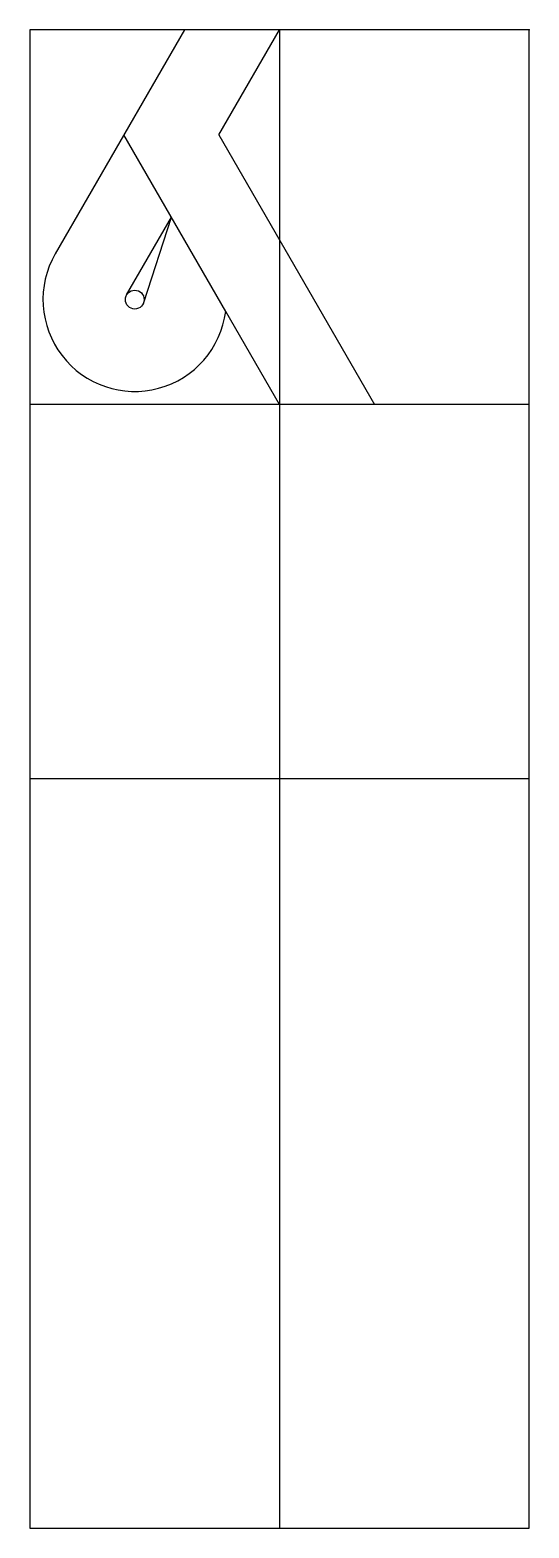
# Model space of a CAD drawing. Header units: millimetres. Extents: x -20 to 0, y -60 to 0.
import ezdxf

# ---------------------------------------------------------------- set-up
doc = ezdxf.new("R2010")
doc.units = ezdxf.units.MM
doc.layers.get('0').update_dxf_attribs({"linetype": 'CONTINUOUS'})

msp = doc.modelspace()

# ---------------------------------------------------------------- linework, layer by layer
for p, q in [((-13.811, 0), (-18.984, -8.961)), ((-12.425, -4.2), (-10, 0)), ((-10, 0), (-10, -60)), ((-12.153, -11.271), (-16.235, -4.2)), ((-12.425, -4.2), (-6.189, -15)), ((-16.127, -10.611), (-14.33, -7.5)), ((-15.441, -10.917), (-14.33, -7.5)), ((-10, -15), (-12.153, -11.271)), ((0, -15), (-20, -15)), ((0, -30), (-20, -30))]:
    msp.add_line(p, q)
msp.add_lwpolyline([(0, 0), (-20, 0), (-20, -60), (0, -60)], close=True)
msp.add_circle((-15.8, -10.8), 0.377)
msp.add_arc((-15.8, -10.8), 3.677, 150, 352.64731)
msp.add_point((0, 0))

doc.saveas('drawing.dxf')
